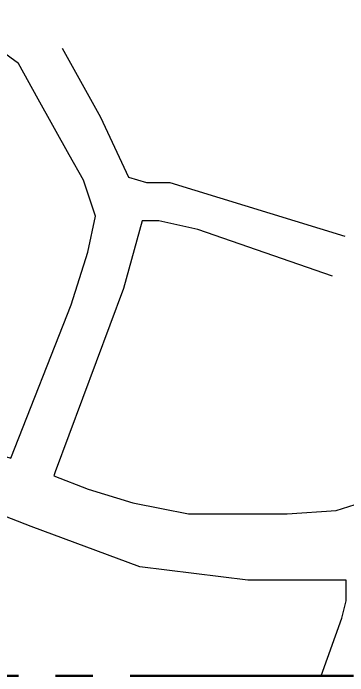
# Model space of a CAD drawing. Header units: metres. Extents: x -460 to 31334, y -1777 to 24987.
# Drawn here: x 380.446 to 381.569, y -821.364 to -819.138 of the extents above; entities that cross this region are included whole.
import ezdxf

# ---------------------------------------------------------------- set-up
doc = ezdxf.new("R2010")
doc.units = ezdxf.units.M
doc.header["$MEASUREMENT"] = 0
doc.linetypes.add('CENTER2', pattern=[1.125, 0.75, -0.125, 0.125, -0.125])
doc.layers.add('01 FURNITURE', color=8, linetype='Continuous')

msp = doc.modelspace()

# ---------------------------------------------------------------- linework, layer by layer
at = {"layer": '01 FURNITURE', "color": 1, "linetype": 'CENTER2', "lineweight": 50}
msp.add_lwpolyline([(377.54969, -815.96004), (386.0879, -815.96004), (386.0879, -821.36436), (377.54969, -821.36436)], close=True, dxfattribs=at)
at = {"layer": '01 FURNITURE', "color": 4, "lineweight": 30}
for points in [[(380.01651, -819.80448), (380.05281, -819.6271), (380.03937, -819.59485), (379.99096, -819.57201), (379.6064, -819.44973), (379.37842, -820.17078), (379.78985, -820.366), (380.19548, -820.55848), (380.43706, -820.63334), (380.63985, -820.11807), (380.69639, -819.9411), (380.72209, -819.81946), (380.68151, -819.69917), (380.63369, -819.61327), (380.52974, -819.42652), (380.463, -819.30663), (380.38687, -819.25113)], [(380.60965, -819.25548), (380.73851, -819.48658), (380.83209, -819.68884), (380.89303, -819.70624), (380.97138, -819.70624), (381.55899, -819.88676)], [(381.47904, -821.36436), (381.54881, -821.17125), (381.56371, -821.11248), (381.56371, -821.04257), (381.23271, -821.04257), (380.8702, -820.99808), (380.50557, -820.8625), (379.76419, -820.57393), (378.86358, -820.22338), (378.16277, -819.85805), (377.54969, -819.53845)], [(381.51761, -820.02142), (381.06496, -819.86501), (380.93422, -819.835), (380.87828, -819.835), (380.81603, -820.06226), (380.58619, -820.67917), (380.58233, -820.6925), (380.69676, -820.73721), (380.84732, -820.78277), (380.94299, -820.80178), (381.03433, -820.81992), (381.16385, -820.81992), (381.36538, -820.81992), (381.52964, -820.80867), (381.69943, -820.75487)]]:
    msp.add_lwpolyline(points, dxfattribs=at)

doc.saveas('drawing.dxf')
